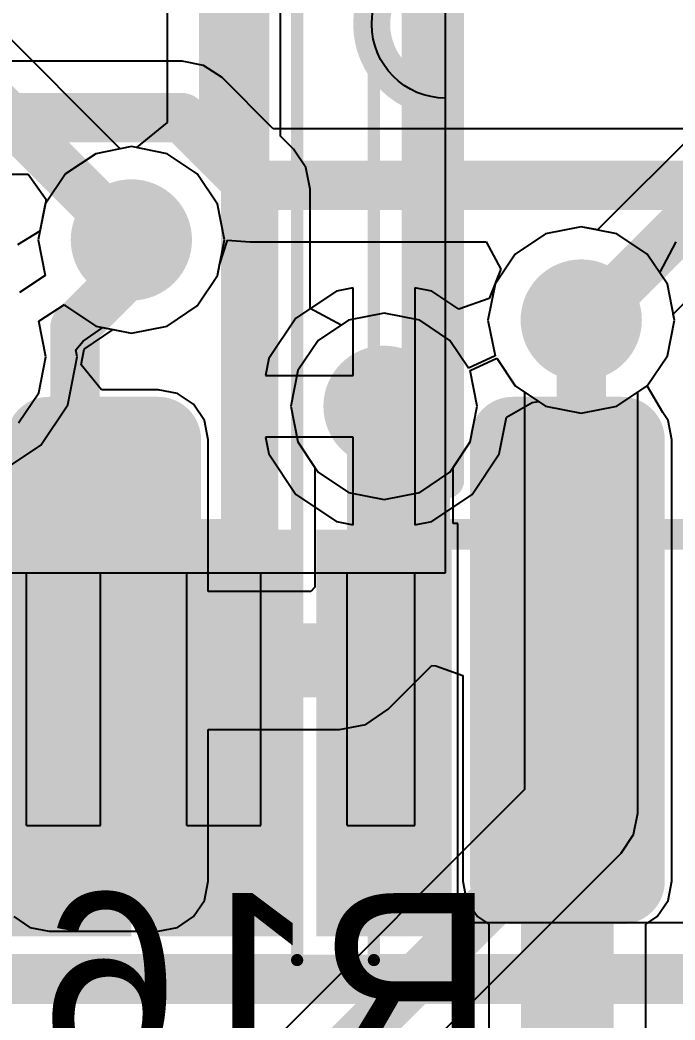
# Model space of a CAD drawing. Header units: millimetres. Extents: x 3.6 to 6.79, y 1.07 to 2.73.
# Drawn here: x 5.0689 to 5.1752, y 1.7514 to 1.9137 of the extents above; entities that cross this region are included whole.
import ezdxf

# ---------------------------------------------------------------- set-up
doc = ezdxf.new("R2010")
doc.units = ezdxf.units.MM
doc.header["$MEASUREMENT"] = 0
for name, color, linetype in [('BottomLayer', 5, 'Continuous'), ('BottomOverlay', 54, 'Continuous'), ('BottomPaste', 16, 'Continuous'), ('BottomSolder', 6, 'Continuous'), ('Mechanical13', 56, 'Continuous'), ('Mechanical15', 56, 'Continuous'), ('MidLayer1', 16, 'Continuous'), ('MidLayer2', 76, 'Continuous'), ('MultiLayer', 9, 'Continuous'), ('TopLayer', 1, 'Continuous'), ('TopOverlay', 2, 'Continuous'), ('TopPaste', 8, 'Continuous'), ('TopSolder', 216, 'Continuous'), ('ViaHoleLayer', 16, 'Continuous')]:
    doc.layers.add(name, color=color, linetype=linetype)

# ---------------------------------------------------------------- blocks, each defined once
blk = doc.blocks.new('SOP65P640X110_16N_143')
at = {"layer": 'Mechanical13'}
for points in [[(0.012, 0.1), (-0.012, 0.1)], [(0.089, 0.1), (0.012, 0.1)], [(0.089, -0.1), (0.089, 0.1)], [(0.13, 0.095), (0.089, 0.095)], [(0.089, 0.084), (0.089, 0.095)], [(0.13, 0.084), (0.13, 0.095)], [(0.13, 0.084), (0.089, 0.084)], [(0.13, 0.07), (0.089, 0.07)], [(0.089, 0.058), (0.089, 0.07)], [(0.13, 0.058), (0.13, 0.07)], [(0.13, 0.058), (0.089, 0.058)], [(0.13, 0.044), (0.089, 0.044)], [(0.089, 0.032), (0.089, 0.044)], [(0.13, 0.032), (0.13, 0.044)], [(0.13, 0.032), (0.089, 0.032)]]:
    blk.add_lwpolyline(points, dxfattribs=at)
blk.add_lwpolyline([(0.012, 0.1, -1), (-0.012, 0.1)], format="xyb", dxfattribs=at)
for points in [[(0.012, 0.1, 1), (0.012, 0.1, 1)], [(0.012, 0.1, 1), (0.012, 0.1, 1)], [(0.012, 0.1, 1), (0.012, 0.1, 1)], [(0.089, 0.1, 1), (0.089, 0.1, 1)], [(0.089, 0.1, 1), (0.089, 0.1, 1)], [(0.089, 0.095, 1), (0.089, 0.095, 1)], [(0.089, 0.095, 1), (0.089, 0.095, 1)], [(0.13, 0.095, 1), (0.13, 0.095, 1)], [(0.13, 0.095, 1), (0.13, 0.095, 1)], [(0.089, 0.084, 1), (0.089, 0.084, 1)], [(0.089, 0.084, 1), (0.089, 0.084, 1)], [(0.13, 0.084, 1), (0.13, 0.084, 1)], [(0.13, 0.084, 1), (0.13, 0.084, 1)], [(0.089, 0.07, 1), (0.089, 0.07, 1)], [(0.089, 0.07, 1), (0.089, 0.07, 1)], [(0.13, 0.07, 1), (0.13, 0.07, 1)], [(0.13, 0.07, 1), (0.13, 0.07, 1)], [(0.089, 0.058, 1), (0.089, 0.058, 1)], [(0.089, 0.058, 1), (0.089, 0.058, 1)], [(0.13, 0.058, 1), (0.13, 0.058, 1)], [(0.13, 0.058, 1), (0.13, 0.058, 1)], [(0.089, 0.044, 1), (0.089, 0.044, 1)], [(0.089, 0.044, 1), (0.089, 0.044, 1)], [(0.13, 0.044, 1), (0.13, 0.044, 1)], [(0.13, 0.044, 1), (0.13, 0.044, 1)], [(0.089, 0.032, 1), (0.089, 0.032, 1)], [(0.089, 0.032, 1), (0.089, 0.032, 1)], [(0.13, 0.032, 1), (0.13, 0.032, 1)], [(0.13, 0.032, 1), (0.13, 0.032, 1)]]:
    blk.add_lwpolyline(points, format="xyb", close=True, dxfattribs=at)
at = {"layer": 'TopLayer'}
for points in [[(0.086, 0.083), (0.144, 0.083), (0.086, 0.097), (0.144, 0.097)], [(0.086, 0.057), (0.144, 0.057), (0.086, 0.071), (0.144, 0.071)], [(0.086, 0.031), (0.144, 0.031), (0.086, 0.045), (0.144, 0.045)]]:
    blk.add_solid(points, dxfattribs=at)
at = {"layer": 'TopOverlay', "const_width": 0.006}
for points in [[(0.012, 0.1), (-0.012, 0.1)], [(0.074, 0.1), (0.012, 0.1)]]:
    blk.add_lwpolyline(points, dxfattribs=at)
blk.add_lwpolyline([(0.012, 0.1, -1), (-0.012, 0.1)], format="xyb", dxfattribs=at)
at = {"layer": 'TopOverlay', "const_width": 0.003}
for points in [[(0.0105, 0.1, 1), (0.0135, 0.1, 1)], [(0.0105, 0.1, 1), (0.0135, 0.1, 1)], [(0.0105, 0.1, 1), (0.0135, 0.1, 1)], [(0.0725, 0.1, 1), (0.0755, 0.1, 1)]]:
    blk.add_lwpolyline(points, format="xyb", close=True, dxfattribs=at)
at = {"layer": 'TopPaste'}
for points in [[(0.086, 0.083), (0.144, 0.083), (0.086, 0.097), (0.144, 0.097)], [(0.086, 0.057), (0.144, 0.057), (0.086, 0.071), (0.144, 0.071)], [(0.086, 0.031), (0.144, 0.031), (0.086, 0.045), (0.144, 0.045)]]:
    blk.add_solid(points, dxfattribs=at)
at = {"layer": 'TopSolder'}
for points in [[(0.082, 0.079), (0.148, 0.079), (0.082, 0.101), (0.148, 0.101)], [(0.082, 0.053), (0.148, 0.053), (0.082, 0.075), (0.148, 0.075)], [(0.082, 0.027), (0.148, 0.027), (0.082, 0.049), (0.148, 0.049)]]:
    blk.add_solid(points, dxfattribs=at)
blk = doc.blocks.new('SOIC127P599X175_8N_B_155')
at = {"layer": 'BottomLayer', "const_width": 0.00295}
for points in [[(0.05994, 0.08386, 1), (0.06289, 0.08386, 1)], [(0.13159, 0.08386, 1), (0.13455, 0.08386, 1)], [(0.05994, 0.06614, 1), (0.06289, 0.06614, 1)], [(0.13159, 0.06614, 1), (0.13455, 0.06614, 1)]]:
    blk.add_lwpolyline(points, format="xyb", close=True, dxfattribs=at)
at = {"layer": 'BottomLayer'}
for points in [[(0.06142, 0.06319), (0.13307, 0.06319), (0.06142, 0.08681), (0.13307, 0.08681)], [(0.05846, 0.06614), (0.13602, 0.06614), (0.05846, 0.08386), (0.13602, 0.08386)]]:
    blk.add_solid(points, dxfattribs=at)
at = {"layer": 'BottomOverlay', "const_width": 0.005}
blk.add_lwpolyline([(0.07677, 0.09941), (-0.07677, 0.09941)], dxfattribs=at)
at = {"layer": 'BottomOverlay', "const_width": 0.0025}
blk.add_lwpolyline([(0.07552, 0.09941, 1), (0.07802, 0.09941, 1)], format="xyb", close=True, dxfattribs=at)
at = {"layer": 'BottomPaste', "const_width": 0.00295}
for points in [[(0.05994, 0.08386, 1), (0.06289, 0.08386, 1)], [(0.13159, 0.08386, 1), (0.13455, 0.08386, 1)], [(0.05994, 0.06614, 1), (0.06289, 0.06614, 1)], [(0.13159, 0.06614, 1), (0.13455, 0.06614, 1)]]:
    blk.add_lwpolyline(points, format="xyb", close=True, dxfattribs=at)
at = {"layer": 'BottomPaste'}
for points in [[(0.06142, 0.06319), (0.13307, 0.06319), (0.06142, 0.08681), (0.13307, 0.08681)], [(0.05846, 0.06614), (0.13602, 0.06614), (0.05846, 0.08386), (0.13602, 0.08386)]]:
    blk.add_solid(points, dxfattribs=at)
at = {"layer": 'BottomSolder', "const_width": 0.00695}
for points in [[(0.05794, 0.08386, 1), (0.06489, 0.08386, 1)], [(0.12959, 0.08386, 1), (0.13655, 0.08386, 1)], [(0.05794, 0.06614, 1), (0.06489, 0.06614, 1)], [(0.12959, 0.06614, 1), (0.13655, 0.06614, 1)]]:
    blk.add_lwpolyline(points, format="xyb", close=True, dxfattribs=at)
at = {"layer": 'BottomSolder'}
for points in [[(0.06142, 0.05919), (0.13307, 0.05919), (0.06142, 0.09081), (0.13307, 0.09081)], [(0.05446, 0.06614), (0.14002, 0.06614), (0.05446, 0.08386), (0.14002, 0.08386)]]:
    blk.add_solid(points, dxfattribs=at)
at = {"layer": 'Mechanical13', "const_width": 0.005}
for points in [[(0.07677, 0.09656), (-0.07677, 0.09656)], [(0.07677, -0.09656), (0.07677, 0.09656)]]:
    blk.add_lwpolyline(points, dxfattribs=at)
at = {"layer": 'Mechanical13', "const_width": 0.0025}
blk.add_lwpolyline([(0.07552, 0.09656, 1), (0.07802, 0.09656, 1)], format="xyb", close=True, dxfattribs=at)
blk.add_lwpolyline([(0.07552, 0.09656, 1), (0.07802, 0.09656, 1)], format="xyb", close=True, dxfattribs=at)
at = {"layer": 'Mechanical15', "const_width": 0.00197}
for points in [[(0.14587, 0.1064), (-0.14587, 0.1064)], [(0.14587, -0.1064), (0.14587, 0.1064)]]:
    blk.add_lwpolyline(points, dxfattribs=at)
at = {"layer": 'Mechanical15', "const_width": 0.000984}
blk.add_lwpolyline([(0.14537, 0.1064, 1), (0.14636, 0.1064, 1)], format="xyb", close=True, dxfattribs=at)
blk.add_lwpolyline([(0.14537, 0.1064, 1), (0.14636, 0.1064, 1)], format="xyb", close=True, dxfattribs=at)
blk = doc.blocks.new('SOIC127P599X175_8N_B_156')
at = {"layer": 'BottomLayer', "const_width": 0.00295}
for points in [[(0.05994, -0.06614, 1), (0.06289, -0.06614, 1)], [(0.13159, -0.06614, 1), (0.13455, -0.06614, 1)], [(0.05994, -0.08386, 1), (0.06289, -0.08386, 1)], [(0.13159, -0.08386, 1), (0.13455, -0.08386, 1)]]:
    blk.add_lwpolyline(points, format="xyb", close=True, dxfattribs=at)
at = {"layer": 'BottomLayer'}
for points in [[(0.06142, -0.08681), (0.13307, -0.08681), (0.06142, -0.06319), (0.13307, -0.06319)], [(0.05846, -0.08386), (0.13602, -0.08386), (0.05846, -0.06614), (0.13602, -0.06614)]]:
    blk.add_solid(points, dxfattribs=at)
at = {"layer": 'BottomOverlay', "const_width": 0.005}
blk.add_lwpolyline([(0.07677, -0.09941), (-0.07677, -0.09941)], dxfattribs=at)
at = {"layer": 'BottomOverlay', "const_width": 0.0025}
blk.add_lwpolyline([(0.07552, -0.09941, 1), (0.07802, -0.09941, 1)], format="xyb", close=True, dxfattribs=at)
at = {"layer": 'BottomPaste', "const_width": 0.00295}
for points in [[(0.05994, -0.06614, 1), (0.06289, -0.06614, 1)], [(0.13159, -0.06614, 1), (0.13455, -0.06614, 1)], [(0.05994, -0.08386, 1), (0.06289, -0.08386, 1)], [(0.13159, -0.08386, 1), (0.13455, -0.08386, 1)]]:
    blk.add_lwpolyline(points, format="xyb", close=True, dxfattribs=at)
at = {"layer": 'BottomPaste'}
for points in [[(0.06142, -0.08681), (0.13307, -0.08681), (0.06142, -0.06319), (0.13307, -0.06319)], [(0.05846, -0.08386), (0.13602, -0.08386), (0.05846, -0.06614), (0.13602, -0.06614)]]:
    blk.add_solid(points, dxfattribs=at)
at = {"layer": 'BottomSolder', "const_width": 0.00695}
for points in [[(0.05794, -0.06614, 1), (0.06489, -0.06614, 1)], [(0.12959, -0.06614, 1), (0.13655, -0.06614, 1)], [(0.05794, -0.08386, 1), (0.06489, -0.08386, 1)], [(0.12959, -0.08386, 1), (0.13655, -0.08386, 1)]]:
    blk.add_lwpolyline(points, format="xyb", close=True, dxfattribs=at)
at = {"layer": 'BottomSolder'}
for points in [[(0.06142, -0.09081), (0.13307, -0.09081), (0.06142, -0.05919), (0.13307, -0.05919)], [(0.05446, -0.08386), (0.14002, -0.08386), (0.05446, -0.06614), (0.14002, -0.06614)]]:
    blk.add_solid(points, dxfattribs=at)
at = {"layer": 'Mechanical13', "const_width": 0.005}
for points in [[(0.07677, -0.09656), (0.07677, 0.09656)], [(0.07677, -0.09656), (-0.07677, -0.09656)]]:
    blk.add_lwpolyline(points, dxfattribs=at)
at = {"layer": 'Mechanical13', "const_width": 0.0025}
blk.add_lwpolyline([(0.07552, -0.09656, 1), (0.07802, -0.09656, 1)], format="xyb", close=True, dxfattribs=at)
blk.add_lwpolyline([(0.07552, -0.09656, 1), (0.07802, -0.09656, 1)], format="xyb", close=True, dxfattribs=at)
at = {"layer": 'Mechanical15', "const_width": 0.00197}
for points in [[(0.14587, -0.1064), (0.14587, 0.1064)], [(0.14587, -0.1064), (-0.14587, -0.1064)]]:
    blk.add_lwpolyline(points, dxfattribs=at)
at = {"layer": 'Mechanical15', "const_width": 0.000984}
blk.add_lwpolyline([(0.14537, -0.1064, 1), (0.14636, -0.1064, 1)], format="xyb", close=True, dxfattribs=at)
blk.add_lwpolyline([(0.14537, -0.1064, 1), (0.14636, -0.1064, 1)], format="xyb", close=True, dxfattribs=at)

msp = doc.modelspace()

# ---------------------------------------------------------------- linework, layer by layer
at = {"layer": 'BottomLayer'}
for p, q in [((5.087, 1.89313), (5.08121, 1.89198)), ((5.09279, 1.89198), (5.087, 1.89313)), ((5.08121, 1.89198), (5.0763, 1.8887)), ((5.0977, 1.8887), (5.09279, 1.89198)), ((5.0763, 1.8887), (5.07302, 1.88379)), ((5.10098, 1.88379), (5.0977, 1.8887)), ((5.07302, 1.88379), (5.07215, 1.87942)), ((5.10213, 1.878), (5.10098, 1.88379)), ((5.07215, 1.87942), (5.06853, 1.87721)), ((5.16, 1.88013), (5.15421, 1.87898)), ((5.16579, 1.87898), (5.16, 1.88013)), ((5.10098, 1.87221), (5.10213, 1.878)), ((5.15421, 1.87898), (5.1493, 1.8757)), ((5.1707, 1.8757), (5.16579, 1.87898)), ((5.1493, 1.8757), (5.14602, 1.87079)), ((5.17398, 1.87079), (5.1707, 1.8757)), ((5.0977, 1.8673), (5.10098, 1.87221)), ((5.14602, 1.87079), (5.14487, 1.865)), ((5.17513, 1.865), (5.17398, 1.87079)), ((5.09279, 1.86402), (5.0977, 1.8673)), ((5.128, 1.86613), (5.12221, 1.86498)), ((5.13379, 1.86498), (5.128, 1.86613)), ((5.12221, 1.86498), (5.1173, 1.8617)), ((5.1387, 1.8617), (5.13379, 1.86498)), ((5.14487, 1.865), (5.14602, 1.85921)), ((5.17398, 1.85921), (5.17513, 1.865)), ((5.07933, 1.86027), (5.08404, 1.86346)), ((5.08404, 1.86346), (5.087, 1.86287)), ((5.087, 1.86287), (5.09279, 1.86402)), ((5.1173, 1.8617), (5.11402, 1.85679)), ((5.14171, 1.8572), (5.1387, 1.8617)), ((5.07883, 1.85775), (5.07933, 1.86027)), ((5.14602, 1.85921), (5.14171, 1.8572)), ((5.1707, 1.8543), (5.17398, 1.85921)), ((5.08217, 1.85369), (5.07883, 1.85775)), ((5.11402, 1.85679), (5.11287, 1.851)), ((5.09136, 1.85369), (5.08217, 1.85369)), ((5.09446, 1.85307), (5.09136, 1.85369)), ((5.17324, 1.84998), (5.1707, 1.8543)), ((5.09709, 1.85132), (5.09446, 1.85307)), ((5.09885, 1.84869), (5.09709, 1.85132)), ((5.11287, 1.851), (5.11402, 1.84521)), ((5.1741, 1.84869), (5.17324, 1.84998)), ((5.09947, 1.84558), (5.09885, 1.84869)), ((5.17472, 1.84558), (5.1741, 1.84869)), ((5.09947, 1.82097), (5.09947, 1.84558)), ((5.11402, 1.84521), (5.11678, 1.84107)), ((5.17472, 1.77393), (5.17472, 1.84558)), ((5.11678, 1.84107), (5.11678, 1.82165)), ((5.11611, 1.82097), (5.09947, 1.82097)), ((5.11678, 1.82165), (5.11611, 1.82097)), ((5.12869, 1.80183), (5.13578, 1.80892)), ((5.13578, 1.80892), (5.13642, 1.8089)), ((5.13642, 1.8089), (5.14078, 1.80733)), ((5.14078, 1.80733), (5.14078, 1.77393)), ((5.12505, 1.79939), (5.12869, 1.80183)), ((5.09947, 1.77393), (5.09947, 1.79854)), ((5.09947, 1.79854), (5.12076, 1.79854)), ((5.12076, 1.79854), (5.12505, 1.79939)), ((5.12076, 1.79854), (5.12076, 1.79854)), ((5.09885, 1.77083), (5.09947, 1.77393)), ((5.14078, 1.77393), (5.1414, 1.77083)), ((5.1741, 1.77083), (5.17472, 1.77393)), ((5.09709, 1.7682), (5.09885, 1.77083)), ((5.1414, 1.77083), (5.14316, 1.7682)), ((5.17234, 1.7682), (5.1741, 1.77083)), ((5.06791, 1.7682), (5.07054, 1.76644)), ((5.09446, 1.76644), (5.09709, 1.7682)), ((5.14316, 1.7682), (5.14501, 1.76696)), ((5.17049, 1.76696), (5.17234, 1.7682)), ((5.07054, 1.76644), (5.07364, 1.76582)), ((5.07364, 1.76582), (5.09136, 1.76582)), ((5.09136, 1.76582), (5.09446, 1.76644)), ((5.14501, 1.76696), (5.14501, 1.73641)), ((5.17049, 1.71637), (5.17049, 1.76696))]:
    msp.add_line(p, q, dxfattribs=at)
for points, const_width in [([(5.08208, 1.878, 1), (5.09192, 1.878, 1)], 0.00984), ([(5.15508, 1.865, 1), (5.16492, 1.865, 1)], 0.00984), ([(5.12308, 1.851, 1), (5.13292, 1.851, 1)], 0.00984), ([(5.125, 1.851, 1), (5.131, 1.851, 1)], 0.006), ([(5.125, 1.817, 1), (5.131, 1.817, 1)], 0.006), ([(5.125, 1.817, 1), (5.131, 1.817, 1)], 0.006), ([(5.154, 1.80976, 1), (5.1615, 1.80976, 1)], 0.0075), ([(5.0795, 1.80976, 1), (5.0855, 1.80976, 1)], 0.006), ([(5.11776, 1.80976, 1), (5.12376, 1.80976, 1)], 0.006), ([(5.11776, 1.80976, 1), (5.12376, 1.80976, 1)], 0.006)]:
    msp.add_lwpolyline(points, format="xyb", close=True, dxfattribs=dict(at, const_width=const_width))
for points, const_width in [([(5.128, 1.817), (5.128, 1.851)], 0.012), ([(5.12076, 1.80976), (5.128, 1.817)], 0.012), ([(5.15775, 1.69673), (5.15775, 1.80976)], 0.015), ([(5.0825, 1.80976), (5.12076, 1.80976)], 0.012)]:
    msp.add_lwpolyline(points, dxfattribs=dict(at, const_width=const_width))
at = {"layer": 'MidLayer1'}
for p, q in [((5.09522, 1.90702), (5.04773, 1.90702)), ((5.09873, 1.90632), (5.09522, 1.90702)), ((5.10171, 1.90433), (5.09873, 1.90632)), ((5.11002, 1.89602), (5.10171, 1.90433)), ((5.53547, 1.89602), (5.11002, 1.89602)), ((5.05262, 1.88867), (5.07026, 1.88867)), ((5.07026, 1.88867), (5.07315, 1.88457)), ((5.07315, 1.88457), (5.07299, 1.88367)), ((5.07299, 1.88367), (5.07187, 1.878)), ((5.07187, 1.878), (5.07302, 1.87221)), ((5.10132, 1.87393), (5.10258, 1.87796)), ((5.10258, 1.87796), (5.10622, 1.87767)), ((5.10622, 1.87767), (5.1446, 1.87767)), ((5.1446, 1.87767), (5.14696, 1.87324)), ((5.17273, 1.87267), (5.1754, 1.87767)), ((5.10098, 1.87221), (5.10132, 1.87393)), ((5.14696, 1.87324), (5.14506, 1.8685)), ((5.17398, 1.87079), (5.17273, 1.87267)), ((5.07302, 1.87221), (5.06885, 1.86947)), ((5.0977, 1.8673), (5.10098, 1.87221)), ((5.12026, 1.86969), (5.11369, 1.86531)), ((5.123, 1.87024), (5.12026, 1.86969)), ((5.123, 1.856), (5.123, 1.87024)), ((5.13574, 1.86969), (5.133, 1.87024)), ((5.133, 1.87024), (5.133, 1.851)), ((5.14012, 1.86677), (5.13574, 1.86969)), ((5.17513, 1.865), (5.17398, 1.87079)), ((5.14506, 1.8685), (5.14012, 1.86677)), ((5.07198, 1.86479), (5.07615, 1.86753)), ((5.07615, 1.86753), (5.0763, 1.8673)), ((5.0763, 1.8673), (5.08121, 1.86402)), ((5.09279, 1.86402), (5.0977, 1.8673)), ((5.07313, 1.859), (5.07198, 1.86479)), ((5.11369, 1.86531), (5.10931, 1.85874)), ((5.17398, 1.85921), (5.17513, 1.865)), ((5.08121, 1.86402), (5.087, 1.86287)), ((5.087, 1.86287), (5.09279, 1.86402)), ((5.07198, 1.85321), (5.07313, 1.859)), ((5.10931, 1.85874), (5.10876, 1.856)), ((5.1707, 1.8543), (5.17398, 1.85921)), ((5.10876, 1.856), (5.123, 1.856)), ((5.0687, 1.8483), (5.07198, 1.85321)), ((5.16579, 1.85102), (5.1707, 1.8543)), ((5.14788, 1.84923), (5.15204, 1.8516)), ((5.15204, 1.8516), (5.15309, 1.85176)), ((5.15309, 1.85176), (5.15421, 1.85102)), ((5.133, 1.851), (5.133, 1.83176)), ((5.15421, 1.85102), (5.16, 1.84987)), ((5.16, 1.84987), (5.16579, 1.85102)), ((5.14669, 1.84326), (5.14788, 1.84923)), ((5.123, 1.846), (5.10876, 1.846)), ((5.10876, 1.846), (5.10931, 1.84326)), ((5.123, 1.83176), (5.123, 1.846)), ((5.10931, 1.84326), (5.11369, 1.83669)), ((5.14231, 1.83669), (5.14669, 1.84326)), ((5.11369, 1.83669), (5.12026, 1.83231)), ((5.13574, 1.83231), (5.14231, 1.83669)), ((5.12026, 1.83231), (5.123, 1.83176)), ((5.133, 1.83176), (5.13574, 1.83231))]:
    msp.add_line(p, q, dxfattribs=at)
at = {"layer": 'MidLayer1', "const_width": 0.008}
for points in [[(5.04184, 1.89784), (5.09522, 1.89784)], [(5.09522, 1.89784), (5.10622, 1.88684)], [(5.10622, 1.88684), (5.54384, 1.88684)]]:
    msp.add_lwpolyline(points, dxfattribs=at)
at = {"layer": 'MidLayer1'}
for points, const_width in [([(5.09322, 1.89784, 1), (5.09722, 1.89784, 1)], 0.004), ([(5.09322, 1.89784, 1), (5.09722, 1.89784, 1)], 0.004), ([(5.10422, 1.88684, 1), (5.10822, 1.88684, 1)], 0.004), ([(5.10422, 1.88684, 1), (5.10822, 1.88684, 1)], 0.004), ([(5.08208, 1.878, 1), (5.09192, 1.878, 1)], 0.00984), ([(5.15508, 1.865, 1), (5.16492, 1.865, 1)], 0.00984), ([(5.12308, 1.851, 1), (5.13292, 1.851, 1)], 0.00984)]:
    msp.add_lwpolyline(points, format="xyb", close=True, dxfattribs=dict(at, const_width=const_width))
at = {"layer": 'MidLayer2'}
for p, q in [((5.0852, 1.89278), (5.05049, 1.92749)), ((5.087, 1.89313), (5.0852, 1.89278)), ((5.09279, 1.89198), (5.087, 1.89313)), ((5.0977, 1.8887), (5.09279, 1.89198)), ((5.10098, 1.88379), (5.0977, 1.8887)), ((5.10213, 1.878), (5.10098, 1.88379)), ((5.16, 1.88013), (5.15421, 1.87898)), ((5.16579, 1.87898), (5.16, 1.88013)), ((5.10098, 1.87221), (5.10213, 1.878)), ((5.15421, 1.87898), (5.1493, 1.8757)), ((5.1707, 1.8757), (5.16579, 1.87898)), ((5.1493, 1.8757), (5.14602, 1.87079)), ((5.17398, 1.87079), (5.1707, 1.8757)), ((5.0977, 1.8673), (5.10098, 1.87221)), ((5.14602, 1.87079), (5.14487, 1.865)), ((5.17513, 1.865), (5.17398, 1.87079)), ((5.09279, 1.86402), (5.0977, 1.8673)), ((5.128, 1.86613), (5.12221, 1.86498)), ((5.13379, 1.86498), (5.128, 1.86613)), ((5.12221, 1.86498), (5.1173, 1.8617)), ((5.1387, 1.8617), (5.13379, 1.86498)), ((5.14487, 1.865), (5.14602, 1.85921)), ((5.17398, 1.85921), (5.17513, 1.865)), ((5.07917, 1.86156), (5.08238, 1.86379)), ((5.08238, 1.86379), (5.087, 1.86287)), ((5.087, 1.86287), (5.09279, 1.86402)), ((5.078, 1.86015), (5.07917, 1.86156)), ((5.1173, 1.8617), (5.11402, 1.85679)), ((5.14171, 1.8572), (5.1387, 1.8617)), ((5.07823, 1.859), (5.078, 1.86015)), ((5.07669, 1.85126), (5.07823, 1.859)), ((5.14602, 1.85921), (5.14171, 1.8572)), ((5.14198, 1.85679), (5.14629, 1.8588)), ((5.14629, 1.8588), (5.1493, 1.8543)), ((5.1707, 1.8543), (5.17398, 1.85921)), ((5.11402, 1.85679), (5.11287, 1.851)), ((5.14313, 1.851), (5.14198, 1.85679)), ((5.1493, 1.8543), (5.15082, 1.85328)), ((5.15082, 1.85328), (5.15082, 1.7888)), ((5.16918, 1.85328), (5.1707, 1.8543)), ((5.16918, 1.785), (5.16918, 1.85328)), ((5.07231, 1.84469), (5.07669, 1.85126)), ((5.11287, 1.851), (5.11402, 1.84521)), ((5.14198, 1.84521), (5.14313, 1.851)), ((5.11402, 1.84521), (5.1173, 1.8403)), ((5.1387, 1.8403), (5.14198, 1.84521)), ((5.06574, 1.84031), (5.07231, 1.84469)), ((5.1173, 1.8403), (5.12221, 1.83702)), ((5.13379, 1.83702), (5.1387, 1.8403)), ((5.12221, 1.83702), (5.128, 1.83587)), ((5.128, 1.83587), (5.13379, 1.83702)), ((5.15082, 1.7888), (5.0242, 1.66218)), ((5.16848, 1.78149), (5.16918, 1.785)), ((5.16649, 1.77851), (5.16848, 1.78149)), ((5.03449, 1.64651), (5.16649, 1.77851))]:
    msp.add_line(p, q, dxfattribs=at)
at = {"layer": 'MidLayer2', "const_width": 0.008}
for points in [[(5.044, 1.921), (5.087, 1.878)], [(5.16, 1.785), (5.16, 1.865)], [(5.028, 1.653), (5.16, 1.785)]]:
    msp.add_lwpolyline(points, dxfattribs=at)
at = {"layer": 'MidLayer2'}
for points, const_width in [([(5.08208, 1.878, 1), (5.09192, 1.878, 1)], 0.00984), ([(5.085, 1.878, 1), (5.089, 1.878, 1)], 0.004), ([(5.15508, 1.865, 1), (5.16492, 1.865, 1)], 0.00984), ([(5.158, 1.865, 1), (5.162, 1.865, 1)], 0.004), ([(5.12308, 1.851, 1), (5.13292, 1.851, 1)], 0.00984), ([(5.158, 1.785, 1), (5.162, 1.785, 1)], 0.004), ([(5.158, 1.785, 1), (5.162, 1.785, 1)], 0.004)]:
    msp.add_lwpolyline(points, format="xyb", close=True, dxfattribs=dict(at, const_width=const_width))
at = {"layer": 'MultiLayer', "const_width": 0.00984}
for points in [[(5.08208, 1.878, 1), (5.09192, 1.878, 1)], [(5.15508, 1.865, 1), (5.16492, 1.865, 1)], [(5.12308, 1.851, 1), (5.13292, 1.851, 1)]]:
    msp.add_lwpolyline(points, format="xyb", close=True, dxfattribs=at)
at = {"layer": 'TopLayer'}
for p, q in [((5.09282, 1.93153), (5.09282, 1.89707)), ((5.11118, 1.89486), (5.11118, 1.9312)), ((5.09282, 1.89707), (5.08782, 1.89297)), ((5.18082, 1.8978), (5.16263, 1.87961)), ((5.11333, 1.89271), (5.11118, 1.89486)), ((5.087, 1.89313), (5.08121, 1.89198)), ((5.08782, 1.89297), (5.087, 1.89313)), ((5.11532, 1.88973), (5.11333, 1.89271)), ((5.08121, 1.89198), (5.0763, 1.8887)), ((5.11602, 1.88622), (5.11532, 1.88973)), ((5.0763, 1.8887), (5.07302, 1.88379)), ((5.17494, 1.86596), (5.19649, 1.88751)), ((5.11602, 1.86686), (5.11602, 1.88622)), ((5.07302, 1.88379), (5.07215, 1.87942)), ((5.07215, 1.87942), (5.06853, 1.87721)), ((5.16, 1.88013), (5.15421, 1.87898)), ((5.16263, 1.87961), (5.16, 1.88013)), ((5.15421, 1.87898), (5.1493, 1.8757)), ((5.1493, 1.8757), (5.14602, 1.87079)), ((5.14602, 1.87079), (5.14487, 1.865)), ((5.12102, 1.86419), (5.11602, 1.86686)), ((5.128, 1.86613), (5.12221, 1.86498)), ((5.13379, 1.86498), (5.128, 1.86613)), ((5.12221, 1.86498), (5.12102, 1.86419)), ((5.1387, 1.8617), (5.13379, 1.86498)), ((5.14487, 1.865), (5.14602, 1.85921)), ((5.17398, 1.85921), (5.17513, 1.865)), ((5.17513, 1.865), (5.17494, 1.86596)), ((5.14171, 1.8572), (5.1387, 1.8617)), ((5.14602, 1.85921), (5.14171, 1.8572)), ((5.14198, 1.85679), (5.14629, 1.8588)), ((5.14629, 1.8588), (5.1493, 1.8543)), ((5.1707, 1.8543), (5.17398, 1.85921)), ((5.14313, 1.851), (5.14198, 1.85679)), ((5.1493, 1.8543), (5.15421, 1.85102)), ((5.16579, 1.85102), (5.1707, 1.8543)), ((5.14198, 1.84521), (5.14313, 1.851)), ((5.15421, 1.85102), (5.16, 1.84987)), ((5.16, 1.84987), (5.16579, 1.85102)), ((5.13922, 1.84107), (5.14198, 1.84521)), ((5.13922, 1.832), (5.13922, 1.84107)), ((5.14, 1.832), (5.13922, 1.832)), ((5.14, 1.76718), (5.14, 1.832)), ((5.2002, 1.76718), (5.14, 1.76718))]:
    msp.add_line(p, q, dxfattribs=at)
for points, const_width in [([(5.102, 1.89106), (5.102, 1.935)], 0.008), ([(5.161, 1.865), (5.19, 1.894)], 0.008), ([(5.102, 1.89106), (5.10684, 1.88622)], 0.008), ([(5.10684, 1.80284), (5.10684, 1.88622)], 0.008), ([(5.087, 1.873), (5.087, 1.878)], 0.008), ([(5.07784, 1.86384), (5.087, 1.873)], 0.008), ([(5.07784, 1.85078), (5.07784, 1.86384)], 0.008), ([(5.16, 1.865), (5.161, 1.865)], 0.008), ([(5.128, 1.798), (5.128, 1.851)], 0.012), ([(5.076, 1.84894), (5.07784, 1.85078)], 0.008), ([(5.076, 1.798), (5.076, 1.84894)], 0.008), ([(5.102, 1.798), (5.10684, 1.80284)], 0.008), ([(4.872, 1.758), (5.204, 1.758)], 0.008)]:
    msp.add_lwpolyline(points, dxfattribs=dict(at, const_width=const_width))
for points, const_width in [([(5.1, 1.89106, 1), (5.104, 1.89106, 1)], 0.004), ([(5.1, 1.89106, 1), (5.104, 1.89106, 1)], 0.004), ([(5.10484, 1.88622, 1), (5.10884, 1.88622, 1)], 0.004), ([(5.10484, 1.88622, 1), (5.10884, 1.88622, 1)], 0.004), ([(5.08208, 1.878, 1), (5.09192, 1.878, 1)], 0.00984), ([(5.085, 1.878, 1), (5.089, 1.878, 1)], 0.004), ([(5.085, 1.873, 1), (5.089, 1.873, 1)], 0.004), ([(5.085, 1.873, 1), (5.089, 1.873, 1)], 0.004), ([(5.15508, 1.865, 1), (5.16492, 1.865, 1)], 0.00984), ([(5.07584, 1.86384, 1), (5.07984, 1.86384, 1)], 0.004), ([(5.07584, 1.86384, 1), (5.07984, 1.86384, 1)], 0.004), ([(5.158, 1.865, 1), (5.162, 1.865, 1)], 0.004), ([(5.159, 1.865, 1), (5.163, 1.865, 1)], 0.004), ([(5.159, 1.865, 1), (5.163, 1.865, 1)], 0.004), ([(5.12308, 1.851, 1), (5.13292, 1.851, 1)], 0.00984), ([(5.125, 1.851, 1), (5.131, 1.851, 1)], 0.006), ([(5.07584, 1.85078, 1), (5.07984, 1.85078, 1)], 0.004), ([(5.07584, 1.85078, 1), (5.07984, 1.85078, 1)], 0.004), ([(5.074, 1.84894, 1), (5.078, 1.84894, 1)], 0.004), ([(5.074, 1.84894, 1), (5.078, 1.84894, 1)], 0.004), ([(5.10484, 1.80284, 1), (5.10884, 1.80284, 1)], 0.004), ([(5.10484, 1.80284, 1), (5.10884, 1.80284, 1)], 0.004), ([(5.125, 1.798, 1), (5.131, 1.798, 1)], 0.006), ([(5.074, 1.798, 1), (5.078, 1.798, 1)], 0.004), ([(5.1, 1.798, 1), (5.104, 1.798, 1)], 0.004)]:
    msp.add_lwpolyline(points, format="xyb", close=True, dxfattribs=dict(at, const_width=const_width))
at = {"layer": 'ViaHoleLayer', "const_width": 0.00591}
for points in [[(5.08405, 1.878, 1), (5.08995, 1.878, 1)], [(5.15705, 1.865, 1), (5.16295, 1.865, 1)], [(5.12505, 1.851, 1), (5.13095, 1.851, 1)]]:
    msp.add_lwpolyline(points, format="xyb", close=True, dxfattribs=at)

# ---------------------------------------------------------------- block references
at = {"rotation": 270}
for name, p in [('SOIC127P599X175_8N_B_155', (5.0075, 1.907)), ('SOIC127P599X175_8N_B_156', (5.23275, 1.907)), ('SOP65P640X110_16N_143', (5.038, 1.913))]:
    msp.add_blockref(name, p, dxfattribs=at)

# ---------------------------------------------------------------- texts
at = {"layer": 'BottomOverlay', "text_generation_flag": 2}
msp.add_text('R16', height=0.03, dxfattribs=at).set_placement((5.146, 1.742))

doc.saveas('drawing.dxf')
